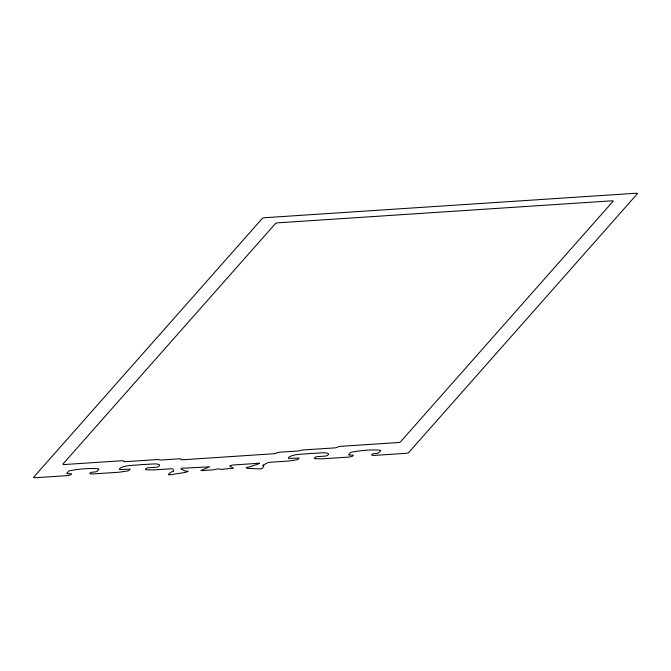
<?xml version="1.0" encoding="UTF-8"?>
<svg xmlns="http://www.w3.org/2000/svg" width="671" height="671" viewBox="0 0 671 671"><rect width="100%" height="100%" fill="white"/><g stroke="black" fill="none" stroke-linecap="round" stroke-linejoin="round"><path stroke-width="1.01" d="M229.96 465.976L232.292 465.045L255.165 463.535A1.862 0.419 -7.1 0 0 256.641 463.292L259.492 463.2L258.931 463.669A1.862 0.419 -7.1 0 1 258.637 463.795L249.872 466.857L246.207 467.502L247.071 468.241A1.862 0.419 -7.1 0 0 247.8 468.392L259.526 468.878A1.862 0.419 -7.1 0 0 262.395 468.257L263.929 466.043A1.862 0.419 -7.1 0 0 263.309 465.716A1.862 0.419 -7.1 0 1 262.906 465.229L267.503 462.847A2.483 0.562 -7.1 0 1 270.187 462.26L287.733 461.103A2.483 0.562 -7.1 0 0 288.589 461.011L295.55 459.987A3.103 0.705 -7.1 0 0 298.184 459.123L299.107 457.999L290.224 458.402A2.483 0.562 -7.1 0 1 288.362 457.941L289.042 457.169A9.302 2.105 -7.1 0 1 300.088 454.267L308.048 453.739A1.862 0.419 -7.1 0 0 309.44 453.521L312.267 453.336A1.862 0.419 -7.1 0 0 313.416 453.386L321.375 452.866A9.302 2.105 -7.1 0 1 328.337 454.577L327.658 455.349A2.483 0.562 -7.1 0 1 324.714 456.129L316.066 456.741L314.296 458.167A2.483 0.562 -7.1 0 0 315.37 458.645L321.644 458.83A2.483 0.562 -7.1 0 0 322.432 458.813L348.442 457.102A3.716 0.847 -7.1 0 0 352.862 455.936L353.206 455.55A2.483 0.562 -7.1 0 0 351.344 455.097L350.522 455.148A2.483 0.562 -7.1 0 1 348.668 454.695L350.463 452.657A2.483 0.562 -7.1 0 1 352.158 452.036A29.138 6.601 -7.1 0 1 379.878 450.216A2.483 0.562 -7.1 0 1 380.625 450.669L378.821 452.707A2.483 0.562 -7.1 0 1 375.877 453.479L375.055 453.537A2.483 0.562 -7.1 0 0 372.111 454.309L371.768 454.695A3.716 0.847 -7.1 0 0 374.552 455.383L405.762 453.328A2.483 0.562 -7.1 0 0 408.706 452.548L637.391 193.734A2.483 0.562 -7.1 0 0 635.538 193.282L265.238 217.672A2.483 0.562 -7.1 0 0 262.294 218.452L33.609 477.266A2.483 0.562 -7.1 0 0 35.462 477.718L66.672 475.664A3.716 0.847 -7.1 0 0 71.092 474.506L71.428 474.12A2.483 0.562 -7.1 0 0 69.574 473.659L68.752 473.718A2.483 0.562 -7.1 0 1 66.89 473.256L68.694 471.218A2.483 0.562 -7.1 0 1 70.388 470.606A29.138 6.601 -7.1 0 1 98.1 468.777A2.483 0.562 -7.1 0 1 98.847 469.239L97.052 471.268A2.483 0.562 -7.1 0 1 94.108 472.04L93.277 472.099A2.483 0.562 -7.1 0 0 90.333 472.87L89.998 473.256A3.716 0.847 -7.1 0 0 92.783 473.944L118.792 472.233A2.483 0.562 -7.1 0 0 119.648 472.141L127.054 471.05A2.483 0.562 -7.1 0 0 129.142 470.363L130.14 469.104L121.275 469.532A2.483 0.562 -7.1 0 1 119.421 469.071L120.101 468.299A9.302 2.105 -7.1 0 1 131.147 465.397L139.107 464.869A1.862 0.419 -7.1 0 0 140.499 464.651L143.317 464.466A1.862 0.419 -7.1 0 0 144.475 464.517L152.434 463.997A9.302 2.105 -7.1 0 1 159.396 465.708L158.717 466.479A2.483 0.562 -7.1 0 1 155.764 467.259L147.243 467.846L145.448 469.188A3.103 0.705 -7.1 0 0 146.806 469.784L152.703 469.96A2.483 0.562 -7.1 0 0 153.491 469.943L171.038 468.786A2.483 0.562 -7.1 0 1 172.95 469.071L173.63 471.117A1.862 0.419 -7.1 0 1 172.271 471.713A1.862 0.419 -7.1 0 0 170.971 472.166L168.522 474.447A1.862 0.419 -7.1 0 0 170.593 474.733L184.684 472.543A1.862 0.419 -7.1 0 0 185.792 472.275L188.174 471.21L185.263 471.134L181.136 468.895M230.002 466.127L233.533 468.207L221.011 469.356L217.656 468.87L213.16 469.868L201.636 470.623L200.981 470.446L209.62 466.806L185.515 468.123A1.862 0.419 -7.1 0 1 184.307 468.056L181.875 468.173L181.036 468.803M275.571 223.418L62.948 464.047A2.483 0.562 -7.1 0 0 64.81 464.508L121.879 460.742A2.483 0.562 -7.1 0 1 123.741 461.203A2.483 0.562 -7.1 0 0 125.594 461.665L157.5 459.56A2.483 0.562 -7.1 0 1 159.371 459.786A2.483 0.562 -7.1 0 0 161.25 460.012L179.258 458.821A2.483 0.562 -7.1 0 1 181.111 459.283A2.483 0.562 -7.1 0 0 182.965 459.744L273.768 453.755A2.483 0.562 -7.1 0 0 276.712 452.984A2.483 0.562 -7.1 0 1 279.656 452.212L297.672 451.021A2.483 0.562 -7.1 0 0 300.197 450.509A2.483 0.562 -7.1 0 1 302.73 449.989L334.636 447.892A2.483 0.562 -7.1 0 0 337.58 447.112A2.483 0.562 -7.1 0 1 340.524 446.341L397.593 442.583A2.483 0.562 -7.1 0 0 400.537 441.803L613.16 201.174A1.862 0.419 -7.1 0 0 611.767 200.83L277.777 222.839A1.862 0.419 -7.1 0 0 275.571 223.418"/></g></svg>
